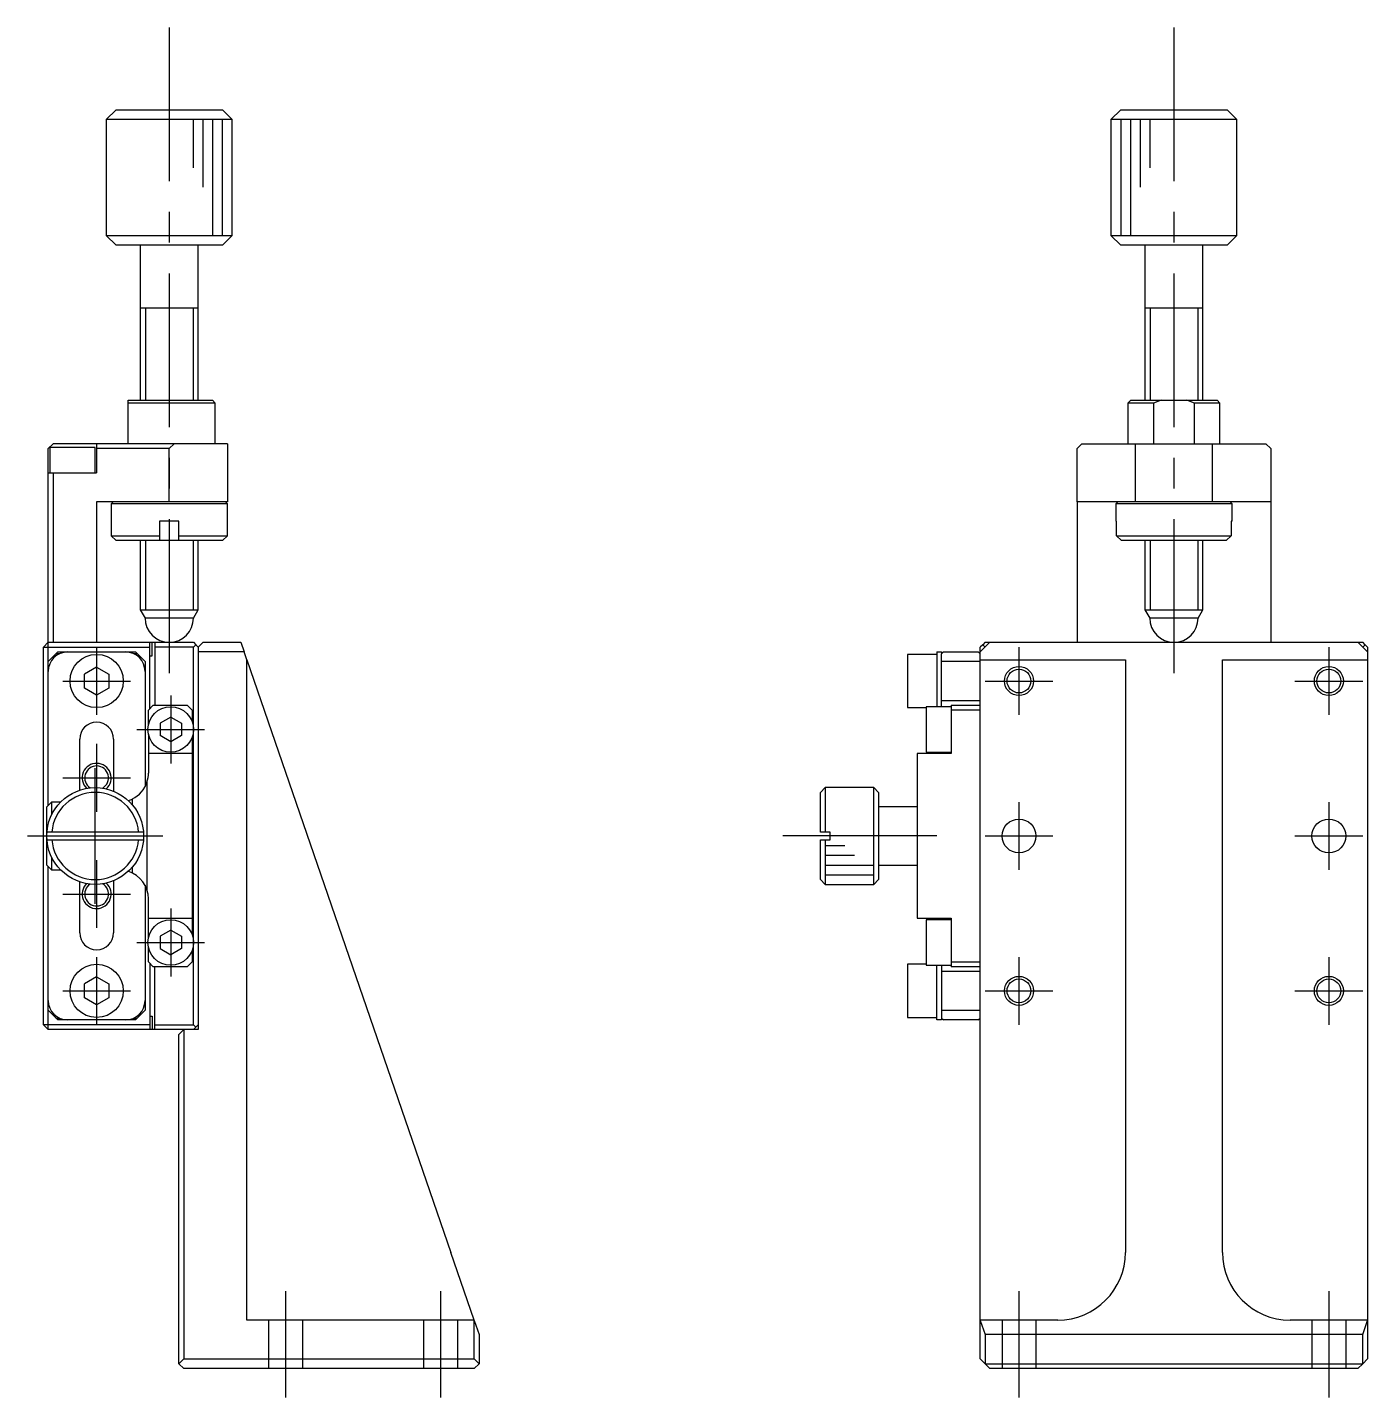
# Model space of a CAD drawing. Extents: x 0 to 309, y -8 to 267.
# Drawn here: x 170.3 to 308.7, y 68.7 to 210.3 of the extents above; entities that cross this region are included whole.
import ezdxf

# ---------------------------------------------------------------- set-up
doc = ezdxf.new("R2010")
doc.units = 0
doc.header["$LTSCALE"] = 0.5
doc.linetypes.add('CENTER', pattern=[50.8, 31.75, -6.35, 6.35, -6.35])
doc.linetypes.add('DASHED', pattern=[19.05, 12.7, -6.35])
for name, color, linetype in [('MSM_CENTER', 1, 'CENTER'), ('MSM_CONTINUOUS', 7, 'CONTINUOUS'), ('MSM_DASHED', 4, 'DASHED'), ('MSM_NARROW', 5, 'CONTINUOUS')]:
    doc.layers.add(name, color=color, linetype=linetype)

msp = doc.modelspace()

# ---------------------------------------------------------------- linework, layer by layer
at = {"layer": 'MSM_CENTER'}
for p, q in [((185, 210.250004), (185, 141.750004)), ((288.75, 210.250003), (288.75, 141.750004)), ((177.5, 146.249997), (177.5, 139.249997)), ((272.75, 146.249996), (272.75, 139.249996)), ((304.75, 146.249996), (304.75, 139.249996)), ((174, 142.749997), (181, 142.749997)), ((269.25, 142.749996), (276.25, 142.749996)), ((301.25, 142.749996), (308.25, 142.749996)), ((185.15, 141.249996), (185.15, 134.249996)), ((181.65, 137.749996), (188.65, 137.749996)), ((177.5, 136.249996), (177.5, 129.249996)), ((177.35, 119.749996), (177.35, 133.749996)), ((174, 132.749996), (181, 132.749996)), ((272.75, 130.249997), (272.75, 123.249997)), ((304.75, 130.249997), (304.75, 123.249997)), ((170.35, 126.749996), (184.35, 126.749996)), ((264.25, 126.749996), (247.25, 126.749996)), ((269.25, 126.749997), (276.25, 126.749997)), ((301.25, 126.749997), (308.25, 126.749997)), ((177.5, 124.249996), (177.5, 117.249996)), ((174, 120.749996), (181, 120.749996)), ((185.15, 119.249996), (185.15, 112.249996)), ((181.65, 115.749996), (188.65, 115.749996)), ((177.5, 114.249997), (177.5, 107.249997)), ((272.75, 114.249996), (272.75, 107.249996)), ((304.75, 114.249997), (304.75, 107.249997)), ((174, 110.749997), (181, 110.749997)), ((269.25, 110.749996), (276.25, 110.749996)), ((301.25, 110.749997), (308.25, 110.749997)), ((197, 79.749996), (197, 68.749996)), ((213, 79.749996), (213, 68.749996)), ((272.75, 79.749996), (272.75, 68.749996)), ((304.75, 79.749996), (304.75, 68.749996))]:
    msp.add_line(p, q, dxfattribs=at)
at = {"layer": 'MSM_CONTINUOUS'}
for p, q in [((179.5, 201.749996), (178.5, 200.749996)), ((179.5, 201.749996), (190.5, 201.749996)), ((191.5, 200.749996), (190.5, 201.749996)), ((283.25, 201.749996), (282.25, 200.749996)), ((283.25, 201.749996), (294.25, 201.749996)), ((295.25, 200.749996), (294.25, 201.749996)), ((191.5, 200.749996), (178.5, 200.749996)), ((178.5, 200.749996), (178.5, 188.749996)), ((191.5, 188.749996), (191.5, 200.749996)), ((295.25, 200.749996), (282.25, 200.749996)), ((282.25, 200.749996), (282.25, 188.749996)), ((295.25, 188.749996), (295.25, 200.749996)), ((178.5, 188.749996), (191.5, 188.749996)), ((178.5, 188.749996), (179.5, 187.749996)), ((190.5, 187.749996), (191.5, 188.749996)), ((282.25, 188.749996), (295.25, 188.749996)), ((282.25, 188.749996), (283.25, 187.749996)), ((294.25, 187.749996), (295.25, 188.749996)), ((190.5, 187.749996), (179.5, 187.749996)), ((182, 187.749996), (182, 171.750016)), ((188, 171.750016), (188, 187.749996)), ((294.25, 187.749996), (283.25, 187.749996)), ((285.75, 187.749996), (285.75, 171.750016)), ((291.75, 171.750016), (291.75, 187.749996)), ((188.000005, 181.249996), (181.999995, 181.249996)), ((291.750005, 181.249996), (285.749995, 181.249996)), ((180.75, 167.249996), (180.75, 171.749996)), ((180.75, 171.749996), (189.45, 171.749996)), ((189.75, 171.449996), (180.75, 171.449996)), ((189.75, 171.449996), (189.45, 171.749996)), ((189.75, 167.249996), (189.75, 171.449996)), ((284.3, 171.749996), (284, 171.449996)), ((286.62868, 171.449996), (284, 171.449996)), ((284, 171.449996), (284, 167.249996)), ((284.3, 171.749996), (293.2, 171.749996)), ((287.430909, 171.749996), (286.62868, 171.449996)), ((286.62868, 171.449996), (286.62868, 167.249996)), ((290.87132, 171.449996), (290.069091, 171.749996)), ((293.5, 171.449996), (290.87132, 171.449996)), ((290.87132, 167.249996), (290.87132, 171.449996)), ((293.5, 171.449996), (293.2, 171.749996)), ((293.5, 167.249996), (293.5, 171.449996)), ((173, 167.249996), (172.5, 166.749996)), ((191, 167.249996), (173, 167.249996)), ((177.5, 167.249996), (177.5, 164.249996)), ((185.5, 167.249996), (185, 166.749996)), ((191, 167.249996), (191, 161.249996)), ((279.25, 167.249996), (278.75, 166.749996)), ((279.25, 167.249996), (298.25, 167.249996)), ((284.75, 167.249996), (284.75, 161.249996)), ((292.75, 161.249996), (292.75, 167.249996)), ((298.75, 166.749996), (298.25, 167.249996)), ((172.5, 129.899996), (172.5, 166.749996)), ((175, 166.849997), (172.65, 166.849997)), ((172.65, 166.849997), (172.65, 164.249997)), ((177.35, 166.849996), (175, 166.849997)), ((177.35, 164.249996), (177.35, 166.849996)), ((185, 166.749996), (177.5, 166.749996)), ((184.999998, 161.249996), (185, 166.749996)), ((278.749998, 161.249996), (278.75, 166.749996)), ((298.75, 166.749996), (298.75, 146.749996)), ((172.5, 164.249996), (177.5, 164.249996)), ((173, 164.249996), (173, 146.749996)), ((191, 161.249996), (177.5, 161.249996)), ((177.5, 161.249996), (177.5, 146.749996)), ((179.2, 161.249996), (179, 161.049996)), ((185, 161.049996), (179, 161.049996)), ((179, 161.049996), (179, 157.749996)), ((191, 161.049997), (185, 161.049996)), ((191, 161.049997), (190.8, 161.249997)), ((191, 157.749997), (191, 161.049997)), ((298.75, 161.249996), (278.749998, 161.249996)), ((278.749998, 161.249996), (278.749998, 146.749996)), ((282.95, 161.249997), (282.75, 161.049997)), ((294.75, 161.049996), (282.75, 161.049997)), ((282.75, 161.049997), (282.75, 159.249997)), ((294.75, 161.049996), (294.55, 161.249996)), ((294.75, 159.249996), (294.75, 161.049996)), ((186, 159.249997), (184, 159.249996)), ((184, 159.249997), (184, 157.249997)), ((186, 157.249997), (186, 159.249997)), ((282.83392, 159.249997), (282.75, 159.249997)), ((282.83392, 157.749997), (282.83392, 159.249997)), ((294.75, 159.249996), (294.66608, 159.249996)), ((294.66608, 159.249996), (294.66608, 157.749996)), ((179, 157.749996), (184, 157.749996)), ((179, 157.749996), (179.5, 157.249996)), ((186, 157.249996), (179.5, 157.249996)), ((182, 157.249996), (182, 150.116022)), ((186, 157.749997), (191, 157.749997)), ((190.5, 157.249997), (186, 157.249997)), ((188, 150.116022), (188, 157.249997)), ((190.5, 157.249997), (191, 157.749997)), ((282.83392, 157.749997), (294.66608, 157.749996)), ((283.341673, 157.249997), (282.83392, 157.749997)), ((294.158327, 157.249996), (283.341673, 157.249997)), ((284.106441, 157.249997), (283.341673, 157.249997)), ((285.75, 157.249996), (285.75, 150.116022)), ((291.75, 150.116022), (291.75, 157.249997)), ((294.158327, 157.249996), (293.393559, 157.249996)), ((294.66608, 157.749996), (294.158327, 157.249996)), ((182, 150.116022), (188, 150.116022)), ((182, 150.116022), (182.5, 149.249996)), ((187.5, 149.249996), (188, 150.116022)), ((285.75, 150.116022), (291.75, 150.116022)), ((285.75, 150.116022), (286.25, 149.249996)), ((291.25, 149.249996), (291.75, 150.116022)), ((187.5, 149.249996), (182.5, 149.249996)), ((291.25, 149.249996), (286.25, 149.249996)), ((172, 146.249996), (172.5, 146.749996)), ((172, 146.249996), (183, 146.249996)), ((172, 107.249996), (172, 146.249996)), ((172.5, 146.749996), (187.5, 146.749996)), ((173.5, 145.749996), (172.5, 144.749996)), ((173.5, 145.749996), (181.5, 145.749996)), ((181.5, 145.749996), (182.5, 144.749996)), ((183, 139.899996), (183, 146.749996)), ((183.25, 145.349996), (183.25, 146.749996)), ((183.5, 146.749996), (183.5, 140.249996)), ((187.5, 146.249996), (183.5, 146.249996)), ((187.5, 146.749996), (187.75, 146.499996)), ((187.75, 146.499996), (187.5, 146.249996)), ((187.5, 107.249996), (187.5, 146.249996)), ((187.75, 146.499996), (188, 146.249996)), ((188.5, 146.749996), (188, 146.249996)), ((188, 146.249996), (188, 106.749996)), ((192.724903, 145.749997), (188, 145.749996)), ((188.5, 146.749996), (192.380576, 146.749996)), ((192.380576, 146.749996), (192.724903, 145.749997)), ((193, 144.951058), (192.724903, 145.749997)), ((264.25, 145.749996), (264.25, 140.099996)), ((264.25, 145.749996), (264.75, 145.749996)), ((264.95, 145.749996), (264.75, 145.549996)), ((264.75, 145.749996), (264.75, 145.549997)), ((264.95, 145.749996), (268.55, 145.749996)), ((268.75, 145.549996), (268.55, 145.749996)), ((269.75, 146.749996), (268.75, 145.749997)), ((269, 146.499996), (268.75, 146.249996)), ((268.75, 72.749996), (268.75, 146.249996)), ((269.25, 146.749996), (269, 146.499996)), ((269, 146.499996), (269.25, 146.249996)), ((269.25, 146.749996), (308.25, 146.749996)), ((308.75, 145.749997), (307.75, 146.749996)), ((308.5, 146.499996), (308.25, 146.749996)), ((308.25, 146.249996), (308.5, 146.499996)), ((308.75, 146.249996), (308.5, 146.499996)), ((308.75, 146.249996), (308.75, 72.749996)), ((173.62822, 145.549996), (173.3, 145.549996)), ((181.7, 145.549996), (181.37178, 145.549996)), ((182.5, 144.749996), (182.5, 131.84415)), ((183, 145.349996), (183.25, 145.349996)), ((193, 76.749996), (193, 144.951058)), ((193, 144.951058), (214.073215, 83.749996)), ((261.25, 145.499996), (261.25, 139.999997)), ((264.25, 145.499996), (261.25, 145.499996)), ((264.75, 140.099996), (264.75, 145.549996)), ((268.75, 144.749996), (264.75, 144.749996)), ((268.75, 144.951058), (283.75, 144.951058)), ((283.75, 144.951058), (283.75, 83.749996)), ((293.75, 144.951058), (308.75, 144.951058)), ((293.75, 83.749996), (293.75, 144.951058)), ((177.5, 144.193372), (176.25, 143.471684)), ((176.25, 142.028309), (176.25, 143.471684)), ((177.5, 144.193372), (178.75, 143.471684)), ((178.75, 143.471684), (178.75, 142.028309)), ((177.5, 141.306621), (176.25, 142.028309)), ((178.75, 142.028309), (177.5, 141.306621)), ((182.85, 139.749996), (183.35, 140.249996)), ((183.35, 140.249996), (186.85, 140.249996)), ((186.85, 140.249996), (187.35, 139.749996)), ((263.15, 140.099997), (263.15, 135.399996)), ((265.75, 140.099996), (263.15, 140.099996)), ((264.75, 140.749996), (268.75, 140.749996)), ((265.75, 140.249996), (265.75, 135.249996)), ((265.75, 140.249996), (268.75, 140.249996)), ((182.85, 138.232179), (182.85, 139.749996)), ((185.15, 139.020167), (184.05, 138.385082)), ((185.15, 139.020167), (186.25, 138.385082)), ((187.35, 139.749996), (187.35, 138.576132)), ((261.25, 139.999997), (263.15, 139.999997)), ((268.75, 139.749996), (265.75, 139.749996)), ((182.85, 137.267814), (182.85, 133.249996)), ((184.05, 138.385082), (184.05, 137.114911)), ((186.25, 138.385082), (186.25, 137.114911)), ((175.75, 131.487084), (175.75, 136.749997)), ((179.25, 136.749997), (179.25, 131.374929)), ((185.15, 136.479826), (184.05, 137.114911)), ((186.25, 137.114911), (185.15, 136.479826)), ((187.35, 136.923861), (187.35, 116.576132)), ((187.35, 135.249996), (182.85, 135.249996)), ((262.25, 135.249996), (262.25, 118.249996)), ((265.75, 135.249996), (262.25, 135.249996)), ((263.15, 135.399997), (265.75, 135.399997)), ((264.25, 135.399997), (264.25, 135.249996)), ((264.75, 135.249996), (264.75, 135.399997)), ((182.7, 132.313247), (182.7, 121.186746)), ((252.75, 131.749996), (252.25, 131.249996)), ((252.75, 131.749996), (252.75, 127.149996)), ((257.75, 131.749996), (252.75, 131.749996)), ((257.75, 121.749996), (257.75, 131.749996)), ((258.25, 131.249996), (257.75, 131.749996)), ((172.35, 129.749996), (172.85, 130.249996)), ((172.85, 130.249996), (172.85, 128.929446)), ((173.779286, 130.249996), (172.85, 130.249996)), ((181.2, 129.940216), (181.2, 130.570911)), ((252.25, 127.149996), (252.25, 131.249996)), ((258.25, 131.249996), (258.25, 122.249996)), ((172.35, 123.749996), (172.35, 129.749996)), ((262.25, 129.749996), (258.25, 129.749996)), ((182.333974, 127.149996), (172.366026, 127.149996)), ((172.366026, 126.349996), (182.333974, 126.349996)), ((253.25, 127.149996), (252.25, 127.149996)), ((252.25, 122.249996), (252.25, 126.349996)), ((252.25, 126.349996), (253.25, 126.349996)), ((252.75, 126.349996), (252.75, 121.749996)), ((253.25, 126.349996), (253.25, 127.149996)), ((172.85, 124.570547), (172.85, 123.249996)), ((172.85, 123.249996), (172.35, 123.749996)), ((172.5, 106.749996), (172.5, 123.599997)), ((172.85, 123.249996), (173.779286, 123.249996)), ((181.2, 122.929082), (181.2, 123.559777)), ((258.25, 123.749996), (262.25, 123.749996)), ((175.75, 116.749997), (175.75, 122.012909)), ((179.25, 122.125064), (179.25, 116.749997)), ((252.25, 122.249996), (252.75, 121.749996)), ((252.75, 121.749996), (257.75, 121.749996)), ((257.75, 121.749996), (258.25, 122.249996)), ((182.5, 121.655889), (182.5, 108.749996)), ((182.85, 116.232179), (182.85, 120.249996)), ((182.85, 118.249996), (187.35, 118.249996)), ((262.25, 118.249996), (265.75, 118.249996)), ((263.15, 118.099996), (263.15, 113.399997)), ((265.75, 118.099996), (263.15, 118.099996)), ((264.25, 118.249996), (264.25, 118.099996)), ((264.75, 118.099996), (264.75, 118.249996)), ((265.75, 118.249996), (265.75, 113.249997)), ((185.15, 117.020167), (184.05, 116.385082)), ((184.05, 116.385082), (184.05, 115.114911)), ((185.15, 117.020167), (186.25, 116.385082)), ((186.25, 116.385082), (186.25, 115.114911)), ((182.85, 113.749997), (182.85, 115.267814)), ((184.05, 115.114911), (185.15, 114.479826)), ((186.25, 115.114911), (185.15, 114.479826)), ((187.35, 114.923861), (187.35, 113.749997)), ((183.35, 113.249997), (182.85, 113.749997)), ((183, 113.599997), (183, 106.749996)), ((186.85, 113.249997), (183.35, 113.249997)), ((183.5, 106.749996), (183.5, 113.249997)), ((187.35, 113.749997), (186.85, 113.249997)), ((261.25, 113.499996), (261.25, 107.999997)), ((263.15, 113.499996), (261.25, 113.499996)), ((263.15, 113.399997), (265.75, 113.399997)), ((264.25, 107.749997), (264.25, 113.399997)), ((264.75, 113.399997), (264.75, 107.749997)), ((265.75, 113.749997), (268.75, 113.749997)), ((268.75, 113.249997), (265.75, 113.249997)), ((177.5, 112.193372), (176.25, 111.471684)), ((177.5, 112.193372), (178.75, 111.471684)), ((268.75, 112.749996), (264.75, 112.749996)), ((176.25, 110.028309), (176.25, 111.471684)), ((178.75, 111.471684), (178.75, 110.028309)), ((177.5, 109.306621), (176.25, 110.028309)), ((178.75, 110.028309), (177.5, 109.306621)), ((173.5, 107.749996), (172.5, 108.749996)), ((173.3, 107.949996), (173.62822, 107.949996)), ((174.5, 107.749997), (173.5, 107.749996)), ((180.5, 107.749997), (174.5, 107.749997)), ((181.5, 107.749996), (180.5, 107.749996)), ((181.37178, 107.949996), (181.7, 107.949996)), ((182.5, 108.749996), (181.5, 107.749996)), ((183, 108.149996), (183.25, 108.149996)), ((183.25, 108.149996), (183.25, 106.749996)), ((261.25, 107.999997), (264.25, 107.999997)), ((264.75, 107.749997), (264.25, 107.749997)), ((264.75, 108.749996), (268.75, 108.749996)), ((264.75, 107.949996), (264.95, 107.749996)), ((268.55, 107.749996), (264.95, 107.749996)), ((268.55, 107.749996), (268.75, 107.949996)), ((183, 107.249996), (172, 107.249996)), ((172.5, 106.749996), (172, 107.249996)), ((188, 106.749996), (172.5, 106.749996)), ((183.5, 107.249996), (187.5, 107.249996)), ((186, 106.249996), (186.5, 106.749996)), ((186, 72.249996), (186, 106.249996)), ((186.5, 106.749996), (186.5, 72.749996)), ((187.5, 107.249996), (187.75, 106.999996)), ((187.75, 106.999996), (187.5, 106.749996)), ((187.75, 106.999996), (188, 107.249996)), ((216.483509, 76.749996), (214.073215, 83.749996)), ((216.483509, 76.749996), (193, 76.749996)), ((216.5, 76.702102), (216.483509, 76.749996)), ((216.5, 72.749996), (216.5, 76.702102)), ((216.5, 76.702102), (217, 75.249996)), ((276.75, 76.749996), (268.75, 76.749996)), ((268.75, 76.702102), (269.25, 75.249996)), ((308.75, 76.749996), (300.75, 76.749996)), ((308.25, 75.249996), (308.75, 76.702102)), ((217, 75.249996), (217, 72.249996)), ((269.25, 75.249996), (269.25, 72.249996)), ((308.25, 75.249996), (269.25, 75.249996)), ((308.25, 72.249996), (308.25, 75.249996)), ((186.5, 72.749996), (186, 72.249996)), ((186, 72.249996), (186.5, 71.749996)), ((186.5, 72.749996), (216.5, 72.749996)), ((217, 72.249996), (216.5, 72.749996)), ((216.5, 71.749996), (217, 72.249996)), ((269.75, 71.749996), (268.75, 72.749996)), ((269.25, 72.249996), (308.25, 72.249996)), ((308.25, 72.249996), (307.75, 71.749996)), ((308.75, 72.749996), (308.25, 72.249996)), ((216.5, 71.749996), (186.5, 71.749996)), ((307.75, 71.749996), (269.75, 71.749996))]:
    msp.add_line(p, q, dxfattribs=at)
for centre, radius in [((177.5, 142.749997), 2.75), ((272.75, 142.749996), 1.2295), ((304.75, 142.749996), 1.2295), ((185.15, 137.749996), 2.35), ((177.35, 126.749996), 5), ((272.75, 126.749997), 1.75), ((304.75, 126.749997), 1.75), ((185.15, 115.749996), 2.35), ((177.5, 110.749997), 2.75), ((272.75, 110.749996), 1.2295), ((304.75, 110.749997), 1.2295)]:
    msp.add_circle(centre, radius, dxfattribs=at)
for centre, radius, start, end in [((185, 149.249996), 2.5, 180, 359.9999824), ((288.75, 149.249996), 2.5, 180, 359.9999824), ((174.5, 143.749996), 2, 90, 180), ((180.5, 143.749996), 2, 0, 90), ((177.5, 136.749997), 1.75, 0, 180), ((177.5, 132.749996), 1.2295, 300.434621, 236.70118663), ((179.85, 133.249996), 3, 341.805128, 0), ((179.849996, 133.25), 3.000005, 296.743726, 341.805086), ((177.35, 126.749996), 4.5, 5.099689, 174.900311), ((179.85, 133.249996), 3, 287.903998, 296.743684), ((177.35, 126.749996), 4.5, 185.099689, 354.900311), ((177.5, 120.749996), 1.2295, 123.29881337, 59.565379), ((179.85, 120.249996), 3, 0, 72.09602421), ((177.5, 116.749997), 1.75, 180, 0), ((174.5, 109.749997), 2, 180, 270), ((180.5, 109.749997), 2, 270, 0), ((276.75, 83.749996), 7, 270, 0), ((300.75, 83.749996), 7, 180, 270)]:
    msp.add_arc(centre, radius, start, end, dxfattribs=at)
at = {"layer": 'MSM_DASHED'}
for p, q in [((195.25, 76.749996), (195.25, 71.749996)), ((198.75, 76.749996), (198.75, 71.749996)), ((211.25, 76.749996), (211.25, 71.749996)), ((214.75, 76.749996), (214.75, 71.749996)), ((271, 76.749996), (271, 71.749996)), ((274.5, 76.749996), (274.5, 71.749996)), ((303, 76.749996), (303, 71.749996)), ((306.5, 76.749996), (306.5, 71.749996))]:
    msp.add_line(p, q, dxfattribs=at)
at = {"layer": 'MSM_NARROW'}
for p, q in [((187.5, 195.749996), (187.5, 200.749996)), ((188.5, 193.749996), (188.5, 200.749996)), ((189.5, 188.749996), (189.5, 200.749996)), ((190.5, 188.749996), (190.5, 200.749996)), ((283.25, 200.749996), (283.25, 188.749996)), ((284.25, 200.749996), (284.25, 188.749996)), ((285.25, 200.749996), (285.25, 193.749996)), ((286.25, 200.749996), (286.25, 195.749996)), ((182.5415, 181.249996), (182.5415, 171.749996)), ((187.4585, 181.249996), (187.4585, 171.749996)), ((286.2915, 181.249996), (286.2915, 171.749996)), ((291.2085, 181.249996), (291.2085, 171.749996)), ((182.5415, 157.249997), (182.5415, 150.116022)), ((187.4585, 157.249997), (187.4585, 150.116022)), ((286.2915, 157.249997), (286.2915, 150.116022)), ((291.2085, 157.249996), (291.2085, 150.116022)), ((252.75, 125.749996), (254.75, 125.749996)), ((252.75, 124.749996), (255.75, 124.749996)), ((252.75, 123.749996), (257.75, 123.749996)), ((252.75, 122.749996), (257.75, 122.749996))]:
    msp.add_line(p, q, dxfattribs=at)
for centre in [(272.75, 142.749996), (304.75, 142.749996), (272.75, 110.749996), (304.75, 110.749997)]:
    msp.add_circle(centre, 1.5, dxfattribs=at)
for centre, start, end in [((177.5, 132.749996), 311.08033044, 226.05547719), ((177.5, 120.749996), 133.94452281, 48.91966956)]:
    msp.add_arc(centre, 1.5, start, end, dxfattribs=at)

doc.saveas('drawing.dxf')
